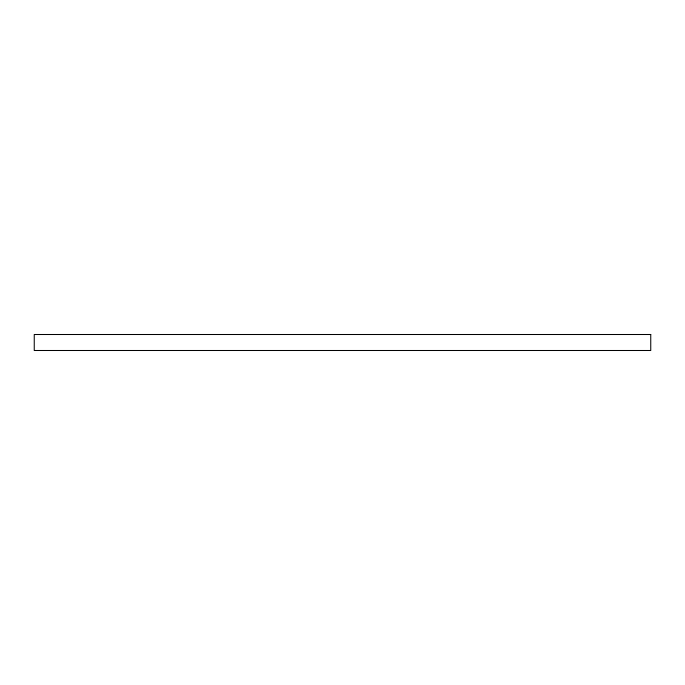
<?xml version="1.0" encoding="UTF-8"?>
<svg xmlns="http://www.w3.org/2000/svg" width="685" height="685" viewBox="0 0 685 685"><rect width="100%" height="100%" fill="white"/><g stroke="black" fill="none" stroke-linecap="round" stroke-linejoin="round"><path stroke-width="1.03" d="M650.75 334.503L34.25 334.503L34.25 350.497L650.75 350.497L650.75 334.503"/></g></svg>
